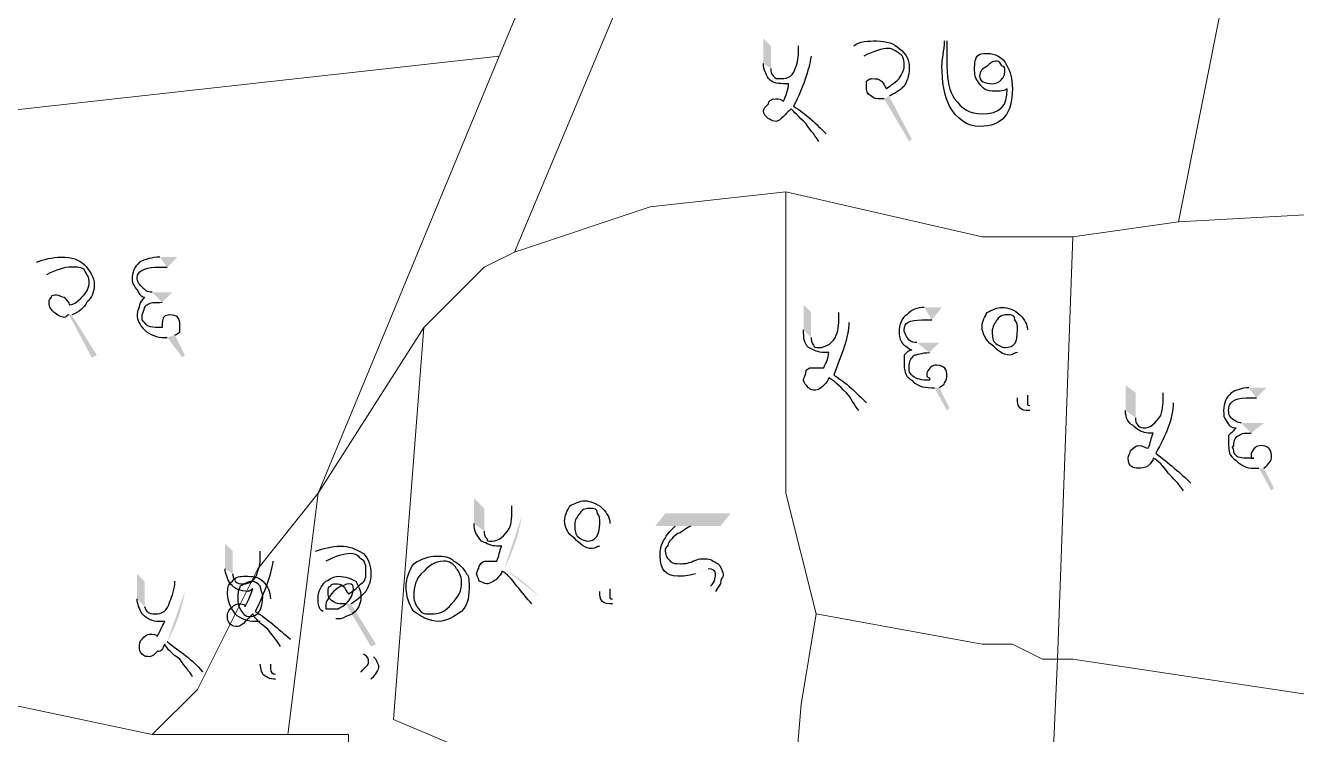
# Model space of a CAD drawing. Header units: metres. Extents: x 345912 to 349030, y 3061206 to 3061792.
# Drawn here: x 346091.54 to 346117.22, y 3061302.59 to 3061316.93 of the extents above; entities that cross this region are included whole.
import ezdxf

# ---------------------------------------------------------------- set-up
doc = ezdxf.new("R2010")
doc.units = ezdxf.units.M
doc.header["$MEASUREMENT"] = 0
doc.layers.add('PDF5_Geometry', color=7, linetype='Continuous')
doc.layers.add('PDF5_Solid Fills', color=7, linetype='Continuous')

msp = doc.modelspace()

# ---------------------------------------------------------------- hatches: boundary and pattern name
at = {"layer": 'PDF5_Solid Fills', "transparency": 33554559}
h = msp.add_hatch(color=256, dxfattribs=at)
h.paths.add_polyline_path([(346107.16053, 3061316.51123), (346107.41453, 3061316.30803)], flags=0)
h.paths.add_polyline_path([(346107.71933, 3061314.73323), (346107.56693, 3061314.58083)], flags=0)
h.paths.add_polyline_path([(346106.44933, 3061316.15563), (346106.44933, 3061316.66363), (346106.60173, 3061316.51123), (346106.60173, 3061316.05403)], flags=0)
h.paths.add_polyline_path([(346108.48133, 3061316.30803), (346108.27813, 3061316.51123)], flags=0)
h.paths.add_polyline_path([(346108.98933, 3061315.49523), (346109.44653, 3061314.63163), (346109.39573, 3061314.58083), (346108.88773, 3061315.44443)], flags=0)
h.paths.add_polyline_path([(346110.10693, 3061316.61283), (346110.15773, 3061316.61283)], flags=0)
h.paths.add_polyline_path([(346111.37693, 3061315.64763), (346111.37693, 3061315.64763)], flags=0)
h = msp.add_hatch(color=256, dxfattribs=at)
h.paths.add_polyline_path([(346090.70134, 3061312.14243), (346090.90454, 3061311.93923)], flags=0)
h.paths.add_polyline_path([(346090.54894, 3061310.92323, 0.08894398), (346090.90454, 3061311.93923)], flags=0)
h.paths.add_polyline_path([(346091.26014, 3061310.31363), (346091.05694, 3061310.21203)], flags=0)
h.paths.add_polyline_path([(346089.93934, 3061311.78683), (346089.93934, 3061312.29483), (346090.14254, 3061312.14243), (346090.14254, 3061311.63443)], flags=0)
h.paths.add_polyline_path([(346091.97134, 3061311.88843), (346091.76814, 3061312.14243)], flags=0)
h.paths.add_polyline_path([(346092.47934, 3061311.07563), (346092.98734, 3061310.26283), (346092.88574, 3061310.21203), (346092.42854, 3061311.07563)], flags=0)
h.paths.add_polyline_path([(346094.40974, 3061312.04083), (346094.61294, 3061312.24403), (346094.25734, 3061312.24403)], flags=0)
h.paths.add_polyline_path([(346094.40974, 3061310.61843), (346094.71454, 3061310.21203), (346094.76534, 3061310.26283), (346094.56214, 3061310.66923)], flags=0)
h.paths.add_polyline_path([(346094.30814, 3061311.32963), (346094.51134, 3061311.53283), (346094.10494, 3061311.53283)], flags=0)
h = msp.add_hatch(color=256, dxfattribs=at)
h.paths.add_polyline_path([(346107.97333, 3061311.12645), (346108.17653, 3061310.92325)], flags=0)
h.paths.add_polyline_path([(346108.53213, 3061309.29765), (346108.37973, 3061309.14525)], flags=0)
h.paths.add_polyline_path([(346107.26213, 3061310.77085), (346107.26213, 3061311.27885), (346107.41453, 3061311.12645), (346107.41453, 3061310.61845)], flags=0)
h.paths.add_polyline_path([(346109.85293, 3061310.97405), (346110.05613, 3061311.22805), (346109.70053, 3061311.22805)], flags=0)
h.paths.add_polyline_path([(346109.90373, 3061309.60245), (346110.15773, 3061309.14525), (346110.20853, 3061309.19605), (346110.00533, 3061309.60245)], flags=0)
h.paths.add_polyline_path([(346109.80213, 3061310.31365), (346110.00533, 3061310.51685), (346109.54813, 3061310.51685)], flags=0)
h.paths.add_polyline_path([(346111.78333, 3061310.77085), (346111.78333, 3061309.45005)], flags=0)
h.paths.add_polyline_path([(346111.83413, 3061309.24685), (346111.83413, 3061309.14525)], flags=0)
h = msp.add_hatch(color=256, dxfattribs=at)
h.paths.add_polyline_path([(346114.52653, 3061309.50085), (346114.72973, 3061309.29765)], flags=0)
h.paths.add_polyline_path([(346115.08533, 3061307.67205), (346114.93293, 3061307.51965)], flags=0)
h.paths.add_polyline_path([(346113.76453, 3061309.14525), (346113.76453, 3061309.65325), (346113.96773, 3061309.50085), (346113.96773, 3061308.99285)], flags=0)
h.paths.add_polyline_path([(346116.40613, 3061309.39925), (346116.60933, 3061309.60245), (346116.25373, 3061309.60245)], flags=0)
h.paths.add_polyline_path([(346116.45693, 3061307.97685), (346116.71093, 3061307.51965), (346116.76173, 3061307.57045), (346116.55853, 3061307.97685)], flags=0)
h.paths.add_polyline_path([(346116.30453, 3061308.68805), (346116.55853, 3061308.89125), (346116.10133, 3061308.89125)], flags=0)
h = msp.add_hatch(color=256, dxfattribs=at)
h.paths.add_polyline_path([(346101.36933, 3061307.21485), (346101.57253, 3061307.01165)], flags=0)
h.paths.add_polyline_path([(346101.21693, 3061305.94485, 0.07569992), (346101.57253, 3061307.01165)], flags=0)
h.paths.add_polyline_path([(346101.92813, 3061305.38605, 0.05915123), (346101.21693, 3061305.94485)], flags=0)
h.paths.add_polyline_path([(346101.92813, 3061305.38605), (346101.77573, 3061305.23365)], flags=0)
h.paths.add_polyline_path([(346100.60733, 3061306.85925), (346100.60733, 3061307.36725), (346100.81053, 3061307.16405), (346100.81053, 3061306.70685)], flags=0)
h.paths.add_polyline_path([(346103.35053, 3061306.85925), (346103.35053, 3061305.53845)], flags=0)
h.paths.add_polyline_path([(346103.40133, 3061305.33525), (346103.40133, 3061305.23365)], flags=0)
h.paths.add_polyline_path([(346104.67133, 3061306.80845), (346104.26493, 3061306.80845), (346104.46813, 3061307.06245), (346105.78893, 3061307.06245), (346105.58573, 3061306.80845), (346104.97613, 3061306.80845)], flags=0)
h.paths.add_polyline_path([(346105.48413, 3061305.48765), (346105.38253, 3061305.58925)], flags=0)
h.paths.add_polyline_path([(346105.07773, 3061305.84325, 0.0320526), (346105.33173, 3061305.94485)], flags=0)
h = msp.add_hatch(color=256, dxfattribs=at)
h.paths.add_polyline_path([(346096.28933, 3061306.30044), (346096.54333, 3061306.09724)], flags=0)
h.paths.add_polyline_path([(346096.89893, 3061304.52244), (346096.69573, 3061304.37004)], flags=0)
h.paths.add_polyline_path([(346095.57813, 3061305.94484), (346095.57813, 3061306.45284), (346095.73053, 3061306.30044), (346095.73053, 3061305.84324)], flags=0)
h.paths.add_polyline_path([(346097.61013, 3061306.09724), (346097.40693, 3061306.30044)], flags=0)
h.paths.add_polyline_path([(346098.11813, 3061305.23364), (346098.62613, 3061304.42084), (346098.52453, 3061304.37004), (346098.01653, 3061305.23364)], flags=0)
h = msp.add_hatch(color=256, dxfattribs=at)
h.paths.add_polyline_path([(346094.56213, 3061305.69085), (346094.76533, 3061305.48765)], flags=0)
h.paths.add_polyline_path([(346094.40973, 3061304.47165, 0.08894398), (346094.76533, 3061305.48765)], flags=0)
h.paths.add_polyline_path([(346095.12093, 3061303.86205), (346094.91773, 3061303.76045)], flags=0)
h.paths.add_polyline_path([(346093.80013, 3061305.33525), (346093.80013, 3061305.84325), (346093.95253, 3061305.69085), (346093.95253, 3061305.18285)], flags=0)
h.paths.add_polyline_path([(346096.49253, 3061305.33525), (346096.49253, 3061304.01445)], flags=0)
h.paths.add_polyline_path([(346096.59413, 3061303.81125), (346096.59413, 3061303.70965)], flags=0)
h.paths.add_polyline_path([(346097.81333, 3061304.92885), (346098.57533, 3061304.16685)], flags=0)
h.paths.add_polyline_path([(346098.52453, 3061303.70965), (346098.32133, 3061303.86205)], flags=0)
h.paths.add_polyline_path([(346098.37213, 3061304.21765), (346097.55933, 3061305.08125)], flags=0)

# ---------------------------------------------------------------- linework, layer by layer
at = {"layer": 'PDF5_Geometry', "lineweight": 9}
for points in [[(346108.43053, 3061329.41444), (346105.38254, 3061321.79444), (346101.42014, 3061312.34564), (346100.81053, 3061312.04085), (346099.59134, 3061310.82164), (346097.45773, 3061307.46884), (346101.11534, 3061316.30803), (346107.21134, 3061330.93844), (346109.04014, 3061335.20564), (346110.56414, 3061334.90085)], [(346108.43053, 3061329.41444), (346105.38254, 3061321.79444), (346101.42014, 3061312.34564), (346100.81053, 3061312.04085), (346099.59134, 3061310.82164), (346097.45773, 3061307.46884), (346101.11534, 3061316.30803), (346107.21134, 3061330.93844), (346109.04014, 3061335.20564), (346110.56414, 3061334.90085)], [(346101.11534, 3061316.30803), (346087.39933, 3061314.78403), (346088.31373, 3061318.13683), (346089.53294, 3061321.48963), (346090.44734, 3061325.45205), (346091.66653, 3061328.19523), (346107.21134, 3061330.93844)], [(346101.11534, 3061316.30803), (346087.39933, 3061314.78403), (346088.31373, 3061318.13683), (346089.53294, 3061321.48963), (346090.44734, 3061325.45205), (346091.66653, 3061328.19523), (346107.21134, 3061330.93844)], [(346123.97534, 3061313.56485), (346123.06094, 3061313.56485), (346121.53694, 3061313.26004), (346121.23213, 3061313.26004), (346120.31773, 3061313.26004), (346114.83134, 3061312.95523), (346115.74574, 3061317.52724), (346116.66014, 3061320.88004), (346117.57455, 3061323.01365), (346117.57455, 3061323.31844), (346127.02333, 3061322.09925)], [(346123.97534, 3061313.56485), (346123.06094, 3061313.56485), (346121.53694, 3061313.26004), (346121.23213, 3061313.26004), (346120.31773, 3061313.26004), (346114.83134, 3061312.95523), (346115.74574, 3061317.52724), (346116.66014, 3061320.88004), (346117.57455, 3061323.01365), (346117.57455, 3061323.31844), (346127.02333, 3061322.09925)], [(346116.66014, 3061320.88004), (346115.74574, 3061317.52724), (346114.83134, 3061312.95523), (346112.69773, 3061312.65044), (346112.39294, 3061312.65044), (346111.78333, 3061312.65044), (346111.17373, 3061312.65044), (346110.86895, 3061312.65044), (346106.90653, 3061313.56485), (346104.16333, 3061313.26004), (346101.42014, 3061312.34564), (346105.38254, 3061321.79444)], [(346116.66014, 3061320.88004), (346115.74574, 3061317.52724), (346114.83134, 3061312.95523), (346112.69773, 3061312.65044), (346112.39294, 3061312.65044), (346111.78333, 3061312.65044), (346111.17373, 3061312.65044), (346110.86895, 3061312.65044), (346106.90653, 3061313.56485), (346104.16333, 3061313.26004), (346101.42014, 3061312.34564), (346105.38254, 3061321.79444)], [(346097.45773, 3061307.46884), (346096.23854, 3061305.94485), (346095.01933, 3061303.50645), (346094.10493, 3061302.59205), (346084.04653, 3061304.72564), (346087.39933, 3061314.78403), (346101.11534, 3061316.30803)], [(346097.45773, 3061307.46884), (346096.23854, 3061305.94485), (346095.01933, 3061303.50645), (346094.10493, 3061302.59205), (346084.04653, 3061304.72564), (346087.39933, 3061314.78403), (346101.11534, 3061316.30803)], [(346107.51613, 3061305.03044), (346107.21134, 3061303.20164), (346106.90653, 3061299.54403), (346098.98175, 3061302.89683), (346099.59134, 3061310.82164), (346100.81053, 3061312.04085), (346101.42014, 3061312.34564), (346104.16333, 3061313.26004), (346106.90653, 3061313.56485), (346106.90653, 3061307.46884)], [(346107.51613, 3061305.03044), (346107.21134, 3061303.20164), (346106.90653, 3061299.54403), (346098.98175, 3061302.89683), (346099.59134, 3061310.82164), (346100.81053, 3061312.04085), (346101.42014, 3061312.34564), (346104.16333, 3061313.26004), (346106.90653, 3061313.56485), (346106.90653, 3061307.46884)], [(346110.86895, 3061312.65044), (346111.17373, 3061312.65044), (346111.78333, 3061312.65044), (346112.39294, 3061312.65044), (346112.69773, 3061312.65044), (346112.39294, 3061304.11604), (346112.08814, 3061304.11604), (346111.47854, 3061304.42085), (346110.86895, 3061304.42085), (346107.51613, 3061305.03044), (346106.90653, 3061307.46884), (346106.90653, 3061313.56485)], [(346110.86895, 3061312.65044), (346111.17373, 3061312.65044), (346111.78333, 3061312.65044), (346112.39294, 3061312.65044), (346112.69773, 3061312.65044), (346112.39294, 3061304.11604), (346112.08814, 3061304.11604), (346111.47854, 3061304.42085), (346110.86895, 3061304.42085), (346107.51613, 3061305.03044), (346106.90653, 3061307.46884), (346106.90653, 3061313.56485)], [(346120.01294, 3061302.89683), (346118.79373, 3061303.20164), (346112.69773, 3061304.11604), (346112.39294, 3061304.11604), (346112.69773, 3061312.65044), (346114.83134, 3061312.95523), (346120.31773, 3061313.26004)], [(346120.01294, 3061302.89683), (346118.79373, 3061303.20164), (346112.69773, 3061304.11604), (346112.39294, 3061304.11604), (346112.69773, 3061312.65044), (346114.83134, 3061312.95523), (346120.31773, 3061313.26004)], [(346106.90653, 3061299.54403), (346106.60175, 3061298.02004), (346098.06734, 3061301.67764), (346098.06734, 3061302.59205), (346096.84814, 3061302.59205), (346097.45773, 3061307.46884), (346099.59134, 3061310.82164), (346098.98175, 3061302.89683)], [(346106.90653, 3061299.54403), (346106.60175, 3061298.02004), (346098.06734, 3061301.67764), (346098.06734, 3061302.59205), (346096.84814, 3061302.59205), (346097.45773, 3061307.46884), (346099.59134, 3061310.82164), (346098.98175, 3061302.89683)], [(346096.84814, 3061302.59205), (346094.10493, 3061302.59205), (346095.01933, 3061303.50645), (346096.23854, 3061305.94485), (346097.45773, 3061307.46884)], [(346096.84814, 3061302.59205), (346094.10493, 3061302.59205), (346095.01933, 3061303.50645), (346096.23854, 3061305.94485), (346097.45773, 3061307.46884)], [(346112.39294, 3061304.11604), (346112.08814, 3061297.41044), (346111.78333, 3061297.71523), (346111.17373, 3061297.71523), (346110.56414, 3061298.02004), (346106.90653, 3061299.54403), (346107.21134, 3061303.20164), (346107.51613, 3061305.03044), (346110.86895, 3061304.42085), (346111.47854, 3061304.42085), (346112.08814, 3061304.11604)], [(346112.39294, 3061304.11604), (346112.08814, 3061297.41044), (346111.78333, 3061297.71523), (346111.17373, 3061297.71523), (346110.56414, 3061298.02004), (346106.90653, 3061299.54403), (346107.21134, 3061303.20164), (346107.51613, 3061305.03044), (346110.86895, 3061304.42085), (346111.47854, 3061304.42085), (346112.08814, 3061304.11604)], [(346094.10493, 3061302.59205), (346096.84814, 3061302.59205), (346098.06734, 3061302.59205), (346098.06734, 3061301.67764), (346095.93373, 3061290.40004), (346095.01933, 3061286.43764), (346087.39933, 3061286.13284), (346085.87534, 3061285.82803), (346080.69373, 3061285.52324), (346076.12175, 3061286.13284), (346077.64574, 3061293.44803), (346080.08414, 3061298.93444), (346084.04653, 3061304.72564)], [(346094.10493, 3061302.59205), (346096.84814, 3061302.59205), (346098.06734, 3061302.59205), (346098.06734, 3061301.67764), (346095.93373, 3061290.40004), (346095.01933, 3061286.43764), (346087.39933, 3061286.13284), (346085.87534, 3061285.82803), (346080.69373, 3061285.52324), (346076.12175, 3061286.13284), (346077.64574, 3061293.44803), (346080.08414, 3061298.93444), (346084.04653, 3061304.72564)], [(346120.01294, 3061302.89683), (346119.40333, 3061294.36243), (346112.39294, 3061297.41044), (346112.08814, 3061297.41044), (346112.39294, 3061304.11604), (346112.69773, 3061304.11604), (346118.79373, 3061303.20164)], [(346120.01294, 3061302.89683), (346119.40333, 3061294.36243), (346112.39294, 3061297.41044), (346112.08814, 3061297.41044), (346112.39294, 3061304.11604), (346112.69773, 3061304.11604), (346118.79373, 3061303.20164)]]:
    msp.add_lwpolyline(points, close=True, dxfattribs=at)
at = {"layer": 'PDF5_Geometry', "lineweight": 25}
for points in [[(346107.10973, 3061316.10483), (346107.16053, 3061316.20643), (346107.16053, 3061316.35883), (346107.16053, 3061316.51123)], [(346108.27813, 3061316.51123), (346108.37973, 3061316.61283), (346108.58293, 3061316.61283), (346108.73533, 3061316.61283)], [(346108.98933, 3061316.46043), (346108.83693, 3061316.46043), (346108.68453, 3061316.40963), (346108.48133, 3061316.30803)], [(346108.73533, 3061316.61283), (346108.93853, 3061316.61283), (346109.09093, 3061316.56203), (346109.19253, 3061316.46043)], [(346109.19253, 3061316.35883), (346109.14173, 3061316.40963), (346109.04013, 3061316.46043), (346108.98933, 3061316.46043)], [(346109.19253, 3061316.46043), (346109.34493, 3061316.35883), (346109.39573, 3061316.20643), (346109.39573, 3061316.05403)], [(346110.05613, 3061316.10483), (346110.05613, 3061316.25723), (346110.10693, 3061316.40963), (346110.10693, 3061316.61283)], [(346110.15773, 3061316.61283), (346110.15773, 3061316.56203), (346110.15773, 3061316.46043), (346110.15773, 3061316.35883)], [(346106.55093, 3061315.85083), (346106.50013, 3061315.95243), (346106.44933, 3061316.05403), (346106.44933, 3061316.15563)], [(346107.41453, 3061316.30803), (346107.36373, 3061316.00323), (346107.26213, 3061315.69843), (346107.05893, 3061315.29203)], [(346109.29413, 3061316.10483), (346109.29413, 3061316.20643), (346109.29413, 3061316.30803), (346109.19253, 3061316.35883)], [(346110.15773, 3061316.35883), (346110.15773, 3061316.25723), (346110.15773, 3061316.15563), (346110.15773, 3061316.10483)], [(346110.71653, 3061316.05403), (346110.71653, 3061316.15563), (346110.71653, 3061316.20643), (346110.76733, 3061316.30803)], [(346110.76733, 3061316.30803), (346110.81813, 3061316.35883), (346110.86893, 3061316.35883), (346110.97053, 3061316.35883)], [(346110.97053, 3061316.35883), (346111.12293, 3061316.35883), (346111.27533, 3061316.30803), (346111.37693, 3061316.10483)], [(346111.17373, 3061316.20643), (346111.07213, 3061316.20643), (346111.02133, 3061316.15563), (346110.97053, 3061316.10483)], [(346111.27533, 3061316.10483), (346111.22453, 3061316.15563), (346111.22453, 3061316.20643), (346111.17373, 3061316.20643)], [(346106.60173, 3061316.05403), (346106.60173, 3061316.00323), (346106.60173, 3061315.95243), (346106.65253, 3061315.90163)], [(346106.65253, 3061315.90163), (346106.70333, 3061315.85083), (346106.70333, 3061315.85083), (346106.80493, 3061315.85083)], [(346106.80493, 3061315.85083), (346106.95733, 3061315.85083), (346107.05893, 3061315.90163), (346107.10973, 3061316.10483)], [(346109.19253, 3061315.85083), (346109.24333, 3061315.95243), (346109.29413, 3061316.00323), (346109.29413, 3061316.10483)], [(346109.39573, 3061316.05403), (346109.39573, 3061315.90163), (346109.34493, 3061315.80003), (346109.29413, 3061315.69843)], [(346110.20853, 3061315.29203), (346110.10693, 3061315.49523), (346110.05613, 3061315.80003), (346110.05613, 3061316.10483)], [(346110.15773, 3061316.10483), (346110.15773, 3061315.80003), (346110.20853, 3061315.59683), (346110.31013, 3061315.44443)], [(346110.81813, 3061315.74923), (346110.71653, 3061315.85083), (346110.71653, 3061315.95243), (346110.71653, 3061316.05403)], [(346110.97053, 3061316.10483), (346110.86893, 3061316.05403), (346110.81813, 3061316.00323), (346110.81813, 3061315.90163)], [(346110.81813, 3061315.90163), (346110.81813, 3061315.80003), (346110.91973, 3061315.74923), (346111.07213, 3061315.74923)], [(346111.32613, 3061316.00323), (346111.32613, 3061316.05403), (346111.32613, 3061316.10483), (346111.27533, 3061316.10483)], [(346111.27533, 3061315.85083), (346111.27533, 3061315.85083), (346111.32613, 3061315.90163), (346111.32613, 3061316.00323)], [(346111.37693, 3061316.10483), (346111.42773, 3061316.00323), (346111.47853, 3061315.85083), (346111.47853, 3061315.64763)], [(346106.90653, 3061315.74923), (346106.75413, 3061315.74923), (346106.65253, 3061315.74923), (346106.55093, 3061315.85083)], [(346106.85573, 3061315.39363), (346106.90653, 3061315.49523), (346106.95733, 3061315.64763), (346106.95733, 3061315.74923)], [(346106.95733, 3061315.74923), (346106.95733, 3061315.74923), (346106.90653, 3061315.74923), (346106.90653, 3061315.74923)], [(346108.53213, 3061315.80003), (346108.58293, 3061315.85083), (346108.63373, 3061315.85083), (346108.63373, 3061315.85083)], [(346108.53213, 3061315.69843), (346108.53213, 3061315.74923), (346108.53213, 3061315.80003), (346108.53213, 3061315.80003)], [(346108.63373, 3061315.49523), (346108.53213, 3061315.54603), (346108.53213, 3061315.59683), (346108.53213, 3061315.69843)], [(346108.63373, 3061315.85083), (346108.73533, 3061315.85083), (346108.78613, 3061315.85083), (346108.83693, 3061315.80003)], [(346108.83693, 3061315.80003), (346108.88773, 3061315.74923), (346108.88773, 3061315.69843), (346108.93853, 3061315.64763)], [(346108.93853, 3061315.64763), (346108.98933, 3061315.69843), (346109.09093, 3061315.74923), (346109.19253, 3061315.85083)], [(346109.29413, 3061315.69843), (346109.19253, 3061315.59683), (346109.09093, 3061315.54603), (346108.98933, 3061315.49523)], [(346111.12293, 3061315.59683), (346110.97053, 3061315.59683), (346110.86893, 3061315.64763), (346110.81813, 3061315.74923)], [(346111.47853, 3061315.64763), (346111.47853, 3061315.13963), (346111.27533, 3061314.88563), (346110.81813, 3061314.88563)], [(346110.86893, 3061315.13963), (346111.22453, 3061315.13963), (346111.37693, 3061315.29203), (346111.37693, 3061315.64763)], [(346111.07213, 3061315.74923), (346111.17373, 3061315.74923), (346111.22453, 3061315.80003), (346111.27533, 3061315.85083)], [(346111.37693, 3061315.64763), (346111.32613, 3061315.59683), (346111.22453, 3061315.59683), (346111.12293, 3061315.59683)], [(346106.55093, 3061315.34283), (346106.55093, 3061315.39363), (346106.60173, 3061315.44443), (346106.70333, 3061315.44443)], [(346106.70333, 3061315.44443), (346106.75413, 3061315.44443), (346106.80493, 3061315.44443), (346106.85573, 3061315.39363)], [(346108.83693, 3061315.44443), (346108.73533, 3061315.44443), (346108.68453, 3061315.44443), (346108.63373, 3061315.49523)], [(346108.88773, 3061315.44443), (346108.88773, 3061315.44443), (346108.83693, 3061315.44443), (346108.83693, 3061315.44443)], [(346110.31013, 3061315.44443), (346110.46253, 3061315.24123), (346110.61493, 3061315.13963), (346110.86893, 3061315.13963)], [(346106.44933, 3061315.19043), (346106.44933, 3061315.24123), (346106.50013, 3061315.29203), (346106.55093, 3061315.34283)], [(346106.55093, 3061315.03803), (346106.50013, 3061315.08883), (346106.44933, 3061315.13963), (346106.44933, 3061315.19043)], [(346107.00813, 3061315.24123), (346106.95733, 3061315.19043), (346106.90653, 3061315.13963), (346106.85573, 3061315.08883)], [(346107.31293, 3061314.93643), (346107.16053, 3061315.08883), (346107.05893, 3061315.19043), (346107.00813, 3061315.24123)], [(346107.05893, 3061315.29203), (346107.31293, 3061315.13963), (346107.51613, 3061314.93643), (346107.71933, 3061314.73323)], [(346110.81813, 3061314.88563), (346110.56413, 3061314.88563), (346110.36093, 3061315.03803), (346110.20853, 3061315.29203)], [(346106.70333, 3061314.98723), (346106.60173, 3061314.98723), (346106.60173, 3061315.03803), (346106.55093, 3061315.03803)], [(346106.85573, 3061315.08883), (346106.80493, 3061315.03803), (346106.75413, 3061314.98723), (346106.70333, 3061314.98723)], [(346107.56693, 3061314.58083), (346107.51613, 3061314.68243), (346107.41453, 3061314.78403), (346107.31293, 3061314.93643)], [(346091.76814, 3061312.14243), (346091.92054, 3061312.19323), (346092.07294, 3061312.24403), (346092.27614, 3061312.24403)], [(346092.27614, 3061312.24403), (346092.47934, 3061312.24403), (346092.63174, 3061312.19323), (346092.73334, 3061312.09163)], [(346092.73334, 3061312.09163), (346092.83494, 3061311.99003), (346092.93654, 3061311.83763), (346092.93654, 3061311.68523)], [(346093.85094, 3061312.14243), (346093.74934, 3061312.04083), (346093.69854, 3061311.93923), (346093.69854, 3061311.78683)], [(346094.25734, 3061312.24403), (346094.10494, 3061312.24403), (346093.95254, 3061312.19323), (346093.85094, 3061312.14243)], [(346092.47934, 3061312.04083), (346092.32694, 3061312.04083), (346092.17454, 3061311.99003), (346091.97134, 3061311.88843)], [(346092.73334, 3061311.99003), (346092.68254, 3061312.04083), (346092.58094, 3061312.04083), (346092.47934, 3061312.04083)], [(346092.83494, 3061311.73603), (346092.83494, 3061311.83763), (346092.78414, 3061311.88843), (346092.73334, 3061311.99003)], [(346093.80014, 3061311.83763), (346093.80014, 3061311.93923), (346093.95254, 3061312.04083), (346094.15574, 3061312.04083)], [(346093.90174, 3061311.63443), (346093.85094, 3061311.68523), (346093.80014, 3061311.73603), (346093.80014, 3061311.83763)], [(346094.15574, 3061312.04083), (346094.20654, 3061312.04083), (346094.25734, 3061312.04083), (346094.30814, 3061312.04083)], [(346094.30814, 3061312.04083), (346094.35894, 3061312.04083), (346094.35894, 3061312.04083), (346094.40974, 3061312.04083)], [(346092.68254, 3061311.43123), (346092.78414, 3061311.53283), (346092.83494, 3061311.63443), (346092.83494, 3061311.73603)], [(346092.93654, 3061311.68523), (346092.93654, 3061311.53283), (346092.88574, 3061311.43123), (346092.78414, 3061311.32963)], [(346093.69854, 3061311.78683), (346093.69854, 3061311.73603), (346093.74934, 3061311.63443), (346093.80014, 3061311.58363)], [(346093.80014, 3061311.58363), (346093.85094, 3061311.48203), (346093.90174, 3061311.43123), (346093.95254, 3061311.43123)], [(346094.10494, 3061311.53283), (346094.00334, 3061311.53283), (346093.95254, 3061311.58363), (346093.90174, 3061311.63443)], [(346092.02214, 3061311.32963), (346092.02214, 3061311.38043), (346092.02214, 3061311.38043), (346092.07294, 3061311.43123)], [(346092.12374, 3061311.12643), (346092.07294, 3061311.17723), (346092.02214, 3061311.22803), (346092.02214, 3061311.32963)], [(346092.07294, 3061311.43123), (346092.07294, 3061311.48203), (346092.12374, 3061311.48203), (346092.17454, 3061311.48203)], [(346092.17454, 3061311.48203), (346092.22534, 3061311.48203), (346092.27614, 3061311.43123), (346092.32694, 3061311.43123)], [(346092.32694, 3061311.43123), (346092.37774, 3061311.38043), (346092.42854, 3061311.32963), (346092.42854, 3061311.27883)], [(346092.42854, 3061311.27883), (346092.53014, 3061311.27883), (346092.63174, 3061311.38043), (346092.68254, 3061311.43123)], [(346092.78414, 3061311.32963), (346092.73334, 3061311.22803), (346092.63174, 3061311.12643), (346092.47934, 3061311.07563)], [(346093.85094, 3061311.27883), (346093.85094, 3061311.22803), (346093.80014, 3061311.17723), (346093.80014, 3061311.07563)], [(346093.95254, 3061311.43123), (346093.90174, 3061311.38043), (346093.85094, 3061311.32963), (346093.85094, 3061311.27883)], [(346093.90174, 3061311.07563), (346093.95254, 3061311.17723), (346093.95254, 3061311.27883), (346094.00334, 3061311.27883)], [(346094.00334, 3061311.27883), (346094.05414, 3061311.32963), (346094.15574, 3061311.32963), (346094.30814, 3061311.32963)], [(346092.32694, 3061311.02483), (346092.27614, 3061311.02483), (346092.17454, 3061311.07563), (346092.12374, 3061311.12643)], [(346092.42854, 3061311.07563), (346092.37774, 3061311.07563), (346092.37774, 3061311.02483), (346092.32694, 3061311.02483)], [(346093.80014, 3061311.07563), (346093.80014, 3061310.97403), (346093.85094, 3061310.87243), (346093.95254, 3061310.77083)], [(346093.90174, 3061310.97403), (346093.90174, 3061311.02483), (346093.90174, 3061311.07563), (346093.90174, 3061311.07563)], [(346094.46054, 3061311.07563), (346094.35894, 3061311.07563), (346094.30814, 3061311.02483), (346094.30814, 3061310.92323)], [(346094.66374, 3061310.87243), (346094.66374, 3061311.02483), (346094.61294, 3061311.07563), (346094.46054, 3061311.07563)], [(346107.92253, 3061310.66925), (346107.97333, 3061310.77085), (346107.97333, 3061310.92325), (346107.97333, 3061311.12645)], [(346109.34493, 3061311.07565), (346109.24333, 3061311.02485), (346109.19253, 3061310.87245), (346109.19253, 3061310.72005)], [(346109.70053, 3061311.22805), (346109.54813, 3061311.22805), (346109.44653, 3061311.17725), (346109.34493, 3061311.07565)], [(346110.86893, 3061310.82165), (346110.86893, 3061310.97405), (346110.91973, 3061311.02485), (346110.97053, 3061311.12645)], [(346110.97053, 3061311.12645), (346111.07213, 3061311.17725), (346111.17373, 3061311.22805), (346111.27533, 3061311.22805)], [(346111.37693, 3061311.07565), (346111.32613, 3061311.07565), (346111.22453, 3061311.07565), (346111.17373, 3061310.97405)], [(346111.27533, 3061311.22805), (346111.37693, 3061311.22805), (346111.52933, 3061311.17725), (346111.63093, 3061311.07565)], [(346111.52933, 3061310.97405), (346111.52933, 3061311.07565), (346111.47853, 3061311.07565), (346111.37693, 3061311.07565)], [(346111.63093, 3061311.07565), (346111.73253, 3061310.97405), (346111.78333, 3061310.87245), (346111.78333, 3061310.77085)], [(346093.95254, 3061310.92323), (346093.95254, 3061310.92323), (346093.95254, 3061310.92323), (346093.90174, 3061310.97403)], [(346094.30814, 3061310.82163), (346094.10494, 3061310.82163), (346094.00334, 3061310.82163), (346093.95254, 3061310.92323)], [(346093.95254, 3061310.77083), (346094.05414, 3061310.66923), (346094.20654, 3061310.61843), (346094.35894, 3061310.61843)], [(346094.30814, 3061310.92323), (346094.30814, 3061310.92323), (346094.30814, 3061310.92323), (346094.30814, 3061310.87243)], [(346094.30814, 3061310.87243), (346094.30814, 3061310.82163), (346094.30814, 3061310.82163), (346094.30814, 3061310.82163)], [(346094.66374, 3061310.72003), (346094.66374, 3061310.77083), (346094.66374, 3061310.82163), (346094.66374, 3061310.87243)], [(346107.36373, 3061310.41525), (346107.26213, 3061310.51685), (346107.26213, 3061310.61845), (346107.26213, 3061310.77085)], [(346108.17653, 3061310.92325), (346108.17653, 3061310.61845), (346108.02413, 3061310.26285), (346107.87173, 3061309.85645)], [(346109.29413, 3061310.77085), (346109.29413, 3061310.92325), (346109.39573, 3061310.97405), (346109.64973, 3061310.97405)], [(346109.39573, 3061310.56765), (346109.34493, 3061310.61845), (346109.29413, 3061310.72005), (346109.29413, 3061310.77085)], [(346109.64973, 3061310.97405), (346109.70053, 3061310.97405), (346109.70053, 3061310.97405), (346109.75133, 3061310.97405)], [(346109.75133, 3061310.97405), (346109.80213, 3061310.97405), (346109.85293, 3061310.97405), (346109.85293, 3061310.97405)], [(346111.07213, 3061310.46605), (346110.91973, 3061310.56765), (346110.86893, 3061310.72005), (346110.86893, 3061310.82165)], [(346111.17373, 3061310.97405), (346111.12293, 3061310.92325), (346111.07213, 3061310.82165), (346111.07213, 3061310.77085)], [(346111.07213, 3061310.77085), (346111.07213, 3061310.66925), (346111.07213, 3061310.56765), (346111.12293, 3061310.51685)], [(346111.32613, 3061310.41525), (346111.52933, 3061310.41525), (346111.58013, 3061310.51685), (346111.58013, 3061310.77085)], [(346111.58013, 3061310.77085), (346111.58013, 3061310.87245), (346111.58013, 3061310.92325), (346111.52933, 3061310.97405)], [(346094.35894, 3061310.61843), (346094.35894, 3061310.61843), (346094.40974, 3061310.61843), (346094.40974, 3061310.61843)], [(346094.56214, 3061310.66923), (346094.61294, 3061310.66923), (346094.61294, 3061310.72003), (346094.66374, 3061310.72003)], [(346107.41453, 3061310.61845), (346107.41453, 3061310.56765), (346107.41453, 3061310.51685), (346107.46533, 3061310.46605)], [(346107.56693, 3061310.41525), (346107.71933, 3061310.41525), (346107.87173, 3061310.51685), (346107.92253, 3061310.66925)], [(346109.19253, 3061310.72005), (346109.19253, 3061310.66925), (346109.19253, 3061310.61845), (346109.24333, 3061310.51685)], [(346109.24333, 3061310.51685), (346109.29413, 3061310.46605), (346109.34493, 3061310.41525), (346109.44653, 3061310.36445)], [(346109.54813, 3061310.51685), (346109.49733, 3061310.51685), (346109.44653, 3061310.51685), (346109.39573, 3061310.56765)], [(346111.12293, 3061310.51685), (346111.17373, 3061310.46605), (346111.27533, 3061310.41525), (346111.32613, 3061310.41525)], [(346107.66853, 3061310.31365), (346107.56693, 3061310.31365), (346107.46533, 3061310.36445), (346107.36373, 3061310.41525)], [(346107.46533, 3061310.46605), (346107.46533, 3061310.41525), (346107.51613, 3061310.41525), (346107.56693, 3061310.41525)], [(346107.66853, 3061310.00885), (346107.71933, 3061310.11045), (346107.77013, 3061310.21205), (346107.77013, 3061310.31365)], [(346107.77013, 3061310.31365), (346107.77013, 3061310.31365), (346107.71933, 3061310.31365), (346107.66853, 3061310.31365)], [(346109.44653, 3061310.36445), (346109.39573, 3061310.36445), (346109.34493, 3061310.31365), (346109.29413, 3061310.26285)], [(346109.29413, 3061310.26285), (346109.29413, 3061310.21205), (346109.29413, 3061310.11045), (346109.29413, 3061310.05965)], [(346109.39573, 3061310.05965), (346109.39573, 3061310.16125), (346109.44653, 3061310.21205), (346109.49733, 3061310.26285)], [(346109.49733, 3061310.26285), (346109.54813, 3061310.26285), (346109.64973, 3061310.31365), (346109.80213, 3061310.31365)], [(346111.42773, 3061310.26285), (346111.27533, 3061310.26285), (346111.17373, 3061310.36445), (346111.07213, 3061310.46605)], [(346111.58013, 3061310.31365), (346111.52933, 3061310.31365), (346111.47853, 3061310.26285), (346111.42773, 3061310.26285)], [(346107.31293, 3061309.95805), (346107.36373, 3061310.00885), (346107.41453, 3061310.00885), (346107.46533, 3061310.00885)], [(346107.46533, 3061310.00885), (346107.56693, 3061310.00885), (346107.61773, 3061310.00885), (346107.66853, 3061310.00885)], [(346109.29413, 3061310.05965), (346109.29413, 3061309.90725), (346109.34493, 3061309.80565), (346109.44653, 3061309.75485)], [(346109.39573, 3061309.95805), (346109.39573, 3061310.00885), (346109.39573, 3061310.00885), (346109.39573, 3061310.05965)], [(346109.95453, 3061310.05965), (346109.85293, 3061310.05965), (346109.80213, 3061310.00885), (346109.75133, 3061309.90725)], [(346110.15773, 3061309.85645), (346110.15773, 3061309.95805), (346110.10693, 3061310.05965), (346109.95453, 3061310.05965)], [(346107.26213, 3061309.75485), (346107.26213, 3061309.80565), (346107.31293, 3061309.85645), (346107.31293, 3061309.95805)], [(346107.36373, 3061309.60245), (346107.31293, 3061309.65325), (346107.26213, 3061309.70405), (346107.26213, 3061309.75485)], [(346107.77013, 3061309.80565), (346107.77013, 3061309.75485), (346107.71933, 3061309.70405), (346107.66853, 3061309.65325)], [(346108.12573, 3061309.50085), (346107.97333, 3061309.65325), (346107.87173, 3061309.75485), (346107.77013, 3061309.80565)], [(346107.87173, 3061309.85645), (346108.12573, 3061309.70405), (346108.32893, 3061309.50085), (346108.53213, 3061309.29765)], [(346109.44653, 3061309.85645), (346109.44653, 3061309.85645), (346109.39573, 3061309.90725), (346109.39573, 3061309.95805)], [(346109.75133, 3061309.75485), (346109.59893, 3061309.75485), (346109.49733, 3061309.80565), (346109.44653, 3061309.85645)], [(346109.44653, 3061309.75485), (346109.54813, 3061309.65325), (346109.64973, 3061309.60245), (346109.85293, 3061309.60245)], [(346109.75133, 3061309.90725), (346109.75133, 3061309.85645), (346109.75133, 3061309.85645), (346109.75133, 3061309.85645)], [(346109.75133, 3061309.85645), (346109.75133, 3061309.85645), (346109.75133, 3061309.80565), (346109.80213, 3061309.80565)], [(346109.80213, 3061309.75485), (346109.80213, 3061309.75485), (346109.75133, 3061309.75485), (346109.75133, 3061309.75485)], [(346109.80213, 3061309.80565), (346109.80213, 3061309.80565), (346109.80213, 3061309.80565), (346109.80213, 3061309.75485)], [(346110.10693, 3061309.70405), (346110.15773, 3061309.75485), (346110.15773, 3061309.80565), (346110.15773, 3061309.85645)], [(346107.46533, 3061309.55165), (346107.41453, 3061309.55165), (346107.36373, 3061309.60245), (346107.36373, 3061309.60245)], [(346107.66853, 3061309.65325), (346107.61773, 3061309.60245), (346107.56693, 3061309.55165), (346107.46533, 3061309.55165)], [(346108.37973, 3061309.14525), (346108.27813, 3061309.24685), (346108.22733, 3061309.39925), (346108.12573, 3061309.50085)], [(346109.85293, 3061309.60245), (346109.85293, 3061309.60245), (346109.85293, 3061309.60245), (346109.90373, 3061309.60245)], [(346110.00533, 3061309.60245), (346110.05613, 3061309.65325), (346110.10693, 3061309.65325), (346110.10693, 3061309.70405)], [(346114.47573, 3061309.04365), (346114.52653, 3061309.19605), (346114.52653, 3061309.29765), (346114.52653, 3061309.50085)], [(346115.89813, 3061309.50085), (346115.79653, 3061309.39925), (346115.74573, 3061309.29765), (346115.74573, 3061309.14525)], [(346116.25373, 3061309.60245), (346116.10133, 3061309.60245), (346115.99973, 3061309.55165), (346115.89813, 3061309.50085)], [(346111.63093, 3061309.19605), (346111.58013, 3061309.24685), (346111.58013, 3061309.29765), (346111.58013, 3061309.39925)], [(346111.78333, 3061309.45005), (346111.78333, 3061309.34845), (346111.78333, 3061309.29765), (346111.78333, 3061309.29765)], [(346111.78333, 3061309.29765), (346111.78333, 3061309.24685), (346111.78333, 3061309.24685), (346111.83413, 3061309.24685)], [(346114.72973, 3061309.29765), (346114.72973, 3061308.99285), (346114.57733, 3061308.63725), (346114.37413, 3061308.28165)], [(346115.84733, 3061309.14525), (346115.84733, 3061309.29765), (346115.94893, 3061309.39925), (346116.20293, 3061309.39925)], [(346116.20293, 3061309.39925), (346116.20293, 3061309.39925), (346116.25373, 3061309.39925), (346116.30453, 3061309.39925)], [(346116.30453, 3061309.39925), (346116.35533, 3061309.39925), (346116.40613, 3061309.39925), (346116.40613, 3061309.39925)], [(346111.83413, 3061309.14525), (346111.73253, 3061309.14525), (346111.68173, 3061309.14525), (346111.63093, 3061309.19605)], [(346113.91693, 3061308.84045), (346113.81533, 3061308.89125), (346113.76453, 3061308.99285), (346113.76453, 3061309.14525)], [(346113.96773, 3061308.99285), (346113.96773, 3061308.94205), (346113.96773, 3061308.89125), (346114.01853, 3061308.84045)], [(346114.12013, 3061308.78965), (346114.27253, 3061308.78965), (346114.37413, 3061308.89125), (346114.47573, 3061309.04365)], [(346115.74573, 3061309.14525), (346115.74573, 3061309.04365), (346115.74573, 3061308.99285), (346115.79653, 3061308.94205)], [(346115.89813, 3061308.99285), (346115.84733, 3061309.04365), (346115.84733, 3061309.09445), (346115.84733, 3061309.14525)], [(346116.10133, 3061308.89125), (346116.05053, 3061308.89125), (346115.94893, 3061308.94205), (346115.89813, 3061308.99285)], [(346114.22173, 3061308.68805), (346114.12013, 3061308.68805), (346114.01853, 3061308.73885), (346113.91693, 3061308.84045)], [(346114.01853, 3061308.84045), (346114.01853, 3061308.84045), (346114.06933, 3061308.78965), (346114.12013, 3061308.78965)], [(346115.79653, 3061308.94205), (346115.84733, 3061308.84045), (346115.89813, 3061308.78965), (346115.99973, 3061308.78965)], [(346115.99973, 3061308.78965), (346115.94893, 3061308.73885), (346115.89813, 3061308.68805), (346115.84733, 3061308.63725)], [(346114.22173, 3061308.38325), (346114.27253, 3061308.48485), (346114.27253, 3061308.58645), (346114.32333, 3061308.68805)], [(346114.32333, 3061308.68805), (346114.32333, 3061308.68805), (346114.27253, 3061308.68805), (346114.22173, 3061308.68805)], [(346115.84733, 3061308.63725), (346115.84733, 3061308.58645), (346115.84733, 3061308.53565), (346115.84733, 3061308.43405)], [(346115.94893, 3061308.43405), (346115.94893, 3061308.53565), (346115.99973, 3061308.63725), (346116.05053, 3061308.63725)], [(346116.05053, 3061308.63725), (346116.10133, 3061308.68805), (346116.20293, 3061308.68805), (346116.30453, 3061308.68805)], [(346113.81533, 3061308.18005), (346113.81533, 3061308.23085), (346113.86613, 3061308.28165), (346113.86613, 3061308.33245)], [(346113.86613, 3061308.33245), (346113.91693, 3061308.38325), (346113.96773, 3061308.43405), (346114.01853, 3061308.43405)], [(346114.01853, 3061308.43405), (346114.12013, 3061308.43405), (346114.17093, 3061308.38325), (346114.22173, 3061308.38325)], [(346114.37413, 3061308.28165), (346114.62813, 3061308.07845), (346114.88213, 3061307.87525), (346115.08533, 3061307.67205)], [(346115.84733, 3061308.43405), (346115.84733, 3061308.33245), (346115.84733, 3061308.23085), (346115.99973, 3061308.12925)], [(346115.94893, 3061308.33245), (346115.94893, 3061308.38325), (346115.89813, 3061308.38325), (346115.94893, 3061308.43405)], [(346115.99973, 3061308.23085), (346115.94893, 3061308.28165), (346115.94893, 3061308.28165), (346115.94893, 3061308.33245)], [(346116.30453, 3061308.18005), (346116.15213, 3061308.18005), (346116.05053, 3061308.18005), (346115.99973, 3061308.23085)], [(346116.50773, 3061308.43405), (346116.40613, 3061308.43405), (346116.35533, 3061308.38325), (346116.30453, 3061308.28165)], [(346116.30453, 3061308.28165), (346116.30453, 3061308.28165), (346116.30453, 3061308.23085), (346116.30453, 3061308.23085)], [(346116.30453, 3061308.23085), (346116.30453, 3061308.23085), (346116.30453, 3061308.23085), (346116.30453, 3061308.18005)], [(346116.71093, 3061308.23085), (346116.71093, 3061308.38325), (346116.60933, 3061308.43405), (346116.50773, 3061308.43405)], [(346116.66013, 3061308.07845), (346116.71093, 3061308.12925), (346116.71093, 3061308.18005), (346116.71093, 3061308.23085)], [(346113.86613, 3061308.02765), (346113.86613, 3061308.02765), (346113.81533, 3061308.07845), (346113.81533, 3061308.18005)], [(346114.01853, 3061307.97685), (346113.96773, 3061307.97685), (346113.91693, 3061307.97685), (346113.86613, 3061308.02765)], [(346114.22173, 3061308.02765), (346114.17093, 3061307.97685), (346114.06933, 3061307.97685), (346114.01853, 3061307.97685)], [(346114.32333, 3061308.18005), (346114.32333, 3061308.12925), (346114.27253, 3061308.07845), (346114.22173, 3061308.02765)], [(346114.62813, 3061307.87525), (346114.52653, 3061308.02765), (346114.42493, 3061308.12925), (346114.32333, 3061308.18005)], [(346115.99973, 3061308.12925), (346116.10133, 3061308.02765), (346116.20293, 3061307.97685), (346116.35533, 3061307.97685)], [(346116.30453, 3061308.18005), (346116.35533, 3061308.18005), (346116.35533, 3061308.18005), (346116.35533, 3061308.18005)], [(346116.35533, 3061308.18005), (346116.35533, 3061308.18005), (346116.30453, 3061308.18005), (346116.30453, 3061308.18005)], [(346116.35533, 3061307.97685), (346116.40613, 3061307.97685), (346116.40613, 3061307.97685), (346116.45693, 3061307.97685)], [(346116.55853, 3061307.97685), (346116.60933, 3061308.02765), (346116.66013, 3061308.07845), (346116.66013, 3061308.07845)], [(346114.93293, 3061307.51965), (346114.83133, 3061307.67205), (346114.72973, 3061307.77365), (346114.62813, 3061307.87525)], [(346101.31853, 3061306.75765), (346101.36933, 3061306.85925), (346101.36933, 3061307.01165), (346101.36933, 3061307.21485)], [(346102.43613, 3061306.91005), (346102.43613, 3061307.01165), (346102.48693, 3061307.11325), (346102.53773, 3061307.21485)], [(346102.53773, 3061307.21485), (346102.63933, 3061307.26565), (346102.74093, 3061307.31645), (346102.84253, 3061307.31645)], [(346102.84253, 3061307.31645), (346102.94413, 3061307.31645), (346103.09653, 3061307.26565), (346103.19813, 3061307.16405)], [(346102.74093, 3061307.06245), (346102.69013, 3061307.01165), (346102.63933, 3061306.91005), (346102.63933, 3061306.85925)], [(346102.94413, 3061307.16405), (346102.89333, 3061307.16405), (346102.79173, 3061307.16405), (346102.74093, 3061307.06245)], [(346103.09653, 3061307.06245), (346103.09653, 3061307.16405), (346103.04573, 3061307.16405), (346102.94413, 3061307.16405)], [(346103.14733, 3061306.85925), (346103.14733, 3061306.96085), (346103.14733, 3061307.01165), (346103.09653, 3061307.06245)], [(346103.19813, 3061307.16405), (346103.29973, 3061307.06245), (346103.35053, 3061306.96085), (346103.35053, 3061306.85925)], [(346100.75973, 3061306.50365), (346100.65813, 3061306.60525), (346100.60733, 3061306.70685), (346100.60733, 3061306.85925)], [(346100.81053, 3061306.70685), (346100.81053, 3061306.65605), (346100.81053, 3061306.60525), (346100.86133, 3061306.55445)], [(346100.96293, 3061306.50365), (346101.11533, 3061306.50365), (346101.21693, 3061306.60525), (346101.31853, 3061306.75765)], [(346102.63933, 3061306.55445), (346102.48693, 3061306.65605), (346102.43613, 3061306.80845), (346102.43613, 3061306.91005)], [(346102.63933, 3061306.85925), (346102.63933, 3061306.75765), (346102.63933, 3061306.65605), (346102.69013, 3061306.60525)], [(346102.89333, 3061306.50365), (346103.04573, 3061306.50365), (346103.14733, 3061306.60525), (346103.14733, 3061306.85925)], [(346104.46813, 3061306.55445), (346104.46813, 3061306.60525), (346104.56973, 3061306.70685), (346104.67133, 3061306.80845)], [(346104.72213, 3061306.65605), (346104.56973, 3061306.55445), (346104.51893, 3061306.45285), (346104.51893, 3061306.40205)], [(346104.97613, 3061306.80845), (346104.87453, 3061306.75765), (346104.77293, 3061306.65605), (346104.72213, 3061306.65605)], [(346097.40693, 3061306.30044), (346097.55933, 3061306.35124), (346097.71173, 3061306.40204), (346097.91493, 3061306.40204)], [(346097.91493, 3061306.40204), (346098.06733, 3061306.40204), (346098.21973, 3061306.35124), (346098.37213, 3061306.24964)], [(346101.06453, 3061306.40205), (346100.96293, 3061306.40205), (346100.86133, 3061306.45285), (346100.75973, 3061306.50365)], [(346100.86133, 3061306.55445), (346100.86133, 3061306.50365), (346100.91213, 3061306.50365), (346100.96293, 3061306.50365)], [(346101.06453, 3061306.09725), (346101.11533, 3061306.19885), (346101.11533, 3061306.30045), (346101.16613, 3061306.40205)], [(346101.16613, 3061306.40205), (346101.11533, 3061306.40205), (346101.11533, 3061306.40205), (346101.06453, 3061306.40205)], [(346102.99493, 3061306.35125), (346102.84253, 3061306.35125), (346102.74093, 3061306.45285), (346102.63933, 3061306.55445)], [(346102.69013, 3061306.60525), (346102.74093, 3061306.55445), (346102.84253, 3061306.50365), (346102.89333, 3061306.50365)], [(346103.14733, 3061306.40205), (346103.09653, 3061306.40205), (346103.04573, 3061306.35125), (346102.99493, 3061306.35125)], [(346104.36653, 3061306.19885), (346104.36653, 3061306.30045), (346104.36653, 3061306.45285), (346104.46813, 3061306.55445)], [(346104.51893, 3061306.40205), (346104.46813, 3061306.35125), (346104.46813, 3061306.35125), (346104.46813, 3061306.30045)], [(346096.23853, 3061305.89404), (346096.28933, 3061305.99564), (346096.28933, 3061306.14804), (346096.28933, 3061306.30044)], [(346098.11813, 3061306.24964), (346097.96573, 3061306.24964), (346097.81333, 3061306.19884), (346097.61013, 3061306.09724)], [(346098.32133, 3061306.14804), (346098.27053, 3061306.19884), (346098.21973, 3061306.24964), (346098.11813, 3061306.24964)], [(346098.42293, 3061305.89404), (346098.42293, 3061305.99564), (346098.42293, 3061306.09724), (346098.32133, 3061306.14804)], [(346098.37213, 3061306.24964), (346098.47373, 3061306.14804), (346098.52453, 3061305.99564), (346098.52453, 3061305.84324)], [(346099.38813, 3061306.04644), (346099.54053, 3061306.14804), (346099.69293, 3061306.19884), (346099.84533, 3061306.19884)], [(346099.84533, 3061306.19884), (346099.99773, 3061306.19884), (346100.09933, 3061306.19884), (346100.20093, 3061306.09724)], [(346104.72213, 3061305.79245), (346104.46813, 3061305.79245), (346104.36653, 3061305.94485), (346104.36653, 3061306.19885)], [(346104.46813, 3061306.30045), (346104.46813, 3061306.19885), (346104.51893, 3061306.14805), (346104.56973, 3061306.09725)], [(346105.02693, 3061306.09725), (346105.12853, 3061306.14805), (346105.23013, 3061306.14805), (346105.28093, 3061306.14805)], [(346105.28093, 3061306.14805), (346105.38253, 3061306.14805), (346105.43333, 3061306.09725), (346105.53493, 3061306.04645)], [(346095.67973, 3061305.64004), (346095.62893, 3061305.74164), (346095.57813, 3061305.84324), (346095.57813, 3061305.94484)], [(346095.93373, 3061305.64004), (346096.08613, 3061305.64004), (346096.18773, 3061305.69084), (346096.23853, 3061305.89404)], [(346096.54333, 3061306.09724), (346096.49253, 3061305.79244), (346096.39093, 3061305.48764), (346096.18773, 3061305.08124)], [(346098.32133, 3061305.64004), (346098.42293, 3061305.69084), (346098.42293, 3061305.79244), (346098.42293, 3061305.89404)], [(346099.23573, 3061305.58924), (346099.23573, 3061305.74164), (346099.28653, 3061305.89404), (346099.38813, 3061306.04644)], [(346099.99773, 3061306.09724), (346099.79453, 3061306.09724), (346099.69293, 3061305.99564), (346099.54053, 3061305.84324)], [(346100.25173, 3061305.94484), (346100.20093, 3061306.04644), (346100.09933, 3061306.09724), (346099.99773, 3061306.09724)], [(346100.20093, 3061306.09724), (346100.30253, 3061306.04644), (346100.40413, 3061305.94484), (346100.45493, 3061305.84324)], [(346100.35333, 3061305.69084), (346100.35333, 3061305.79244), (346100.30253, 3061305.89404), (346100.25173, 3061305.94484)], [(346100.65813, 3061305.84325), (346100.65813, 3061305.89405), (346100.70893, 3061305.94485), (346100.70893, 3061305.99565)], [(346100.70893, 3061305.99565), (346100.75973, 3061306.09725), (346100.81053, 3061306.09725), (346100.86133, 3061306.09725)], [(346100.86133, 3061306.09725), (346100.96293, 3061306.09725), (346101.01373, 3061306.09725), (346101.06453, 3061306.09725)], [(346101.16613, 3061305.89405), (346101.16613, 3061305.84325), (346101.11533, 3061305.79245), (346101.06453, 3061305.74165)], [(346101.47093, 3061305.58925), (346101.36933, 3061305.74165), (346101.26773, 3061305.84325), (346101.16613, 3061305.89405)], [(346104.56973, 3061306.09725), (346104.62053, 3061306.04645), (346104.67133, 3061306.04645), (346104.77293, 3061306.04645)], [(346104.77293, 3061306.04645), (346104.82373, 3061306.04645), (346104.92533, 3061306.04645), (346105.02693, 3061306.09725)], [(346105.48413, 3061305.84325), (346105.48413, 3061305.89405), (346105.43333, 3061305.94485), (346105.33173, 3061305.94485)], [(346105.53493, 3061306.04645), (346105.58573, 3061305.99565), (346105.63653, 3061305.89405), (346105.63653, 3061305.79245)], [(346094.46053, 3061305.28445), (346094.51133, 3061305.38605), (346094.56213, 3061305.53845), (346094.56213, 3061305.69085)], [(346095.62893, 3061305.43685), (346095.62893, 3061305.53845), (346095.62893, 3061305.64005), (346095.73053, 3061305.69085)], [(346096.03533, 3061305.48764), (346095.88293, 3061305.48764), (346095.78133, 3061305.53844), (346095.67973, 3061305.64004)], [(346095.73053, 3061305.84324), (346095.73053, 3061305.74164), (346095.78133, 3061305.74164), (346095.78133, 3061305.69084)], [(346095.73053, 3061305.69085), (346095.78133, 3061305.79245), (346095.88293, 3061305.79245), (346095.98453, 3061305.79245)], [(346095.78133, 3061305.69084), (346095.83213, 3061305.64004), (346095.88293, 3061305.64004), (346095.93373, 3061305.64004)], [(346096.13693, 3061305.69085), (346096.03533, 3061305.69085), (346095.98453, 3061305.64005), (346095.88293, 3061305.58925)], [(346095.98453, 3061305.79245), (346096.13693, 3061305.79245), (346096.23853, 3061305.79245), (346096.34013, 3061305.69085)], [(346096.28933, 3061305.58925), (346096.23853, 3061305.64005), (346096.18773, 3061305.69085), (346096.13693, 3061305.69085)], [(346096.34013, 3061305.69085), (346096.44173, 3061305.58925), (346096.49253, 3061305.48765), (346096.49253, 3061305.33525)], [(346097.45773, 3061305.33525), (346097.45773, 3061305.48765), (346097.50853, 3061305.58925), (346097.61013, 3061305.69085)], [(346097.61013, 3061305.69085), (346097.71173, 3061305.74165), (346097.76253, 3061305.79245), (346097.86413, 3061305.79245)], [(346097.71173, 3061305.58924), (346097.71173, 3061305.64004), (346097.76253, 3061305.64004), (346097.81333, 3061305.64004)], [(346097.81333, 3061305.64004), (346097.86413, 3061305.64004), (346097.91493, 3061305.64004), (346097.96573, 3061305.58924)], [(346097.86413, 3061305.79245), (346098.01653, 3061305.79245), (346098.11813, 3061305.74165), (346098.21973, 3061305.69085)], [(346098.06733, 3061305.64005), (346098.01653, 3061305.64005), (346097.96573, 3061305.58925), (346097.91493, 3061305.58925)], [(346098.16893, 3061305.53845), (346098.16893, 3061305.58925), (346098.16893, 3061305.64005), (346098.06733, 3061305.64005)], [(346098.06733, 3061305.43684), (346098.16893, 3061305.48764), (346098.21973, 3061305.53844), (346098.32133, 3061305.64004)], [(346098.21973, 3061305.69085), (346098.27053, 3061305.58925), (346098.32133, 3061305.48765), (346098.32133, 3061305.38605)], [(346098.52453, 3061305.84324), (346098.52453, 3061305.69084), (346098.47373, 3061305.58924), (346098.42293, 3061305.48764)], [(346099.54053, 3061305.84324), (346099.43893, 3061305.74164), (346099.38813, 3061305.58924), (346099.38813, 3061305.38604)], [(346100.15013, 3061305.23364), (346100.30253, 3061305.38604), (346100.35333, 3061305.48764), (346100.35333, 3061305.69084)], [(346100.45493, 3061305.84324), (346100.50573, 3061305.79244), (346100.50573, 3061305.69084), (346100.50573, 3061305.53844)], [(346100.70893, 3061305.69085), (346100.70893, 3061305.74165), (346100.65813, 3061305.79245), (346100.65813, 3061305.84325)], [(346100.86133, 3061305.64005), (346100.81053, 3061305.64005), (346100.75973, 3061305.69085), (346100.70893, 3061305.69085)], [(346101.06453, 3061305.74165), (346101.01373, 3061305.69085), (346100.91213, 3061305.64005), (346100.86133, 3061305.64005)], [(346105.07773, 3061305.84325), (346104.92533, 3061305.79245), (346104.82373, 3061305.79245), (346104.72213, 3061305.79245)], [(346105.38253, 3061305.58925), (346105.48413, 3061305.69085), (346105.48413, 3061305.79245), (346105.48413, 3061305.84325)], [(346105.58573, 3061305.64005), (346105.58573, 3061305.64005), (346105.53493, 3061305.58925), (346105.48413, 3061305.48765)], [(346105.63653, 3061305.79245), (346105.63653, 3061305.79245), (346105.58573, 3061305.74165), (346105.58573, 3061305.64005)], [(346095.78133, 3061305.03045), (346095.67973, 3061305.18285), (346095.62893, 3061305.28445), (346095.62893, 3061305.43685)], [(346095.88293, 3061305.58925), (346095.83213, 3061305.48765), (346095.83213, 3061305.43685), (346095.83213, 3061305.33525)], [(346095.98453, 3061305.18284), (346096.03533, 3061305.28444), (346096.08613, 3061305.38604), (346096.13693, 3061305.53844)], [(346096.13693, 3061305.53844), (346096.08613, 3061305.48764), (346096.03533, 3061305.48764), (346096.03533, 3061305.48764)], [(346096.08613, 3061304.97965), (346096.23853, 3061304.97965), (346096.34013, 3061305.13205), (346096.34013, 3061305.38605)], [(346096.34013, 3061305.38605), (346096.34013, 3061305.43685), (346096.28933, 3061305.53845), (346096.28933, 3061305.58925)], [(346097.91493, 3061305.58925), (346097.81333, 3061305.53845), (346097.71173, 3061305.43685), (346097.66093, 3061305.33525)], [(346097.66093, 3061305.48764), (346097.66093, 3061305.53844), (346097.66093, 3061305.58924), (346097.71173, 3061305.58924)], [(346097.76253, 3061305.28444), (346097.66093, 3061305.33524), (346097.66093, 3061305.38604), (346097.66093, 3061305.48764)], [(346097.96573, 3061305.58924), (346098.01653, 3061305.53844), (346098.01653, 3061305.48764), (346098.06733, 3061305.43684)], [(346098.01653, 3061305.23365), (346098.11813, 3061305.33525), (346098.16893, 3061305.43685), (346098.16893, 3061305.53845)], [(346098.32133, 3061305.38605), (346098.32133, 3061305.18285), (346098.21973, 3061305.03045), (346098.01653, 3061304.97965)], [(346098.42293, 3061305.48764), (346098.32133, 3061305.38604), (346098.21973, 3061305.28444), (346098.11813, 3061305.23364)], [(346099.38813, 3061305.08124), (346099.28653, 3061305.23364), (346099.23573, 3061305.38604), (346099.23573, 3061305.58924)], [(346099.38813, 3061305.38604), (346099.38813, 3061305.28444), (346099.43893, 3061305.18284), (346099.48973, 3061305.13204)], [(346100.50573, 3061305.53844), (346100.50573, 3061305.33524), (346100.45493, 3061305.18284), (346100.35333, 3061305.08124)], [(346101.77573, 3061305.23365), (346101.67413, 3061305.33525), (346101.57253, 3061305.48765), (346101.47093, 3061305.58925)], [(346103.19813, 3061305.28445), (346103.14733, 3061305.33525), (346103.14733, 3061305.38605), (346103.14733, 3061305.48765)], [(346103.35053, 3061305.53845), (346103.35053, 3061305.43685), (346103.35053, 3061305.38605), (346103.35053, 3061305.38605)], [(346103.35053, 3061305.38605), (346103.35053, 3061305.33525), (346103.35053, 3061305.33525), (346103.40133, 3061305.33525)], [(346093.90173, 3061305.03045), (346093.85093, 3061305.13205), (346093.80013, 3061305.23365), (346093.80013, 3061305.33525)], [(346093.95253, 3061305.18285), (346093.95253, 3061305.13205), (346094.00333, 3061305.08125), (346094.00333, 3061305.08125)], [(346094.15573, 3061305.03045), (346094.30813, 3061305.03045), (346094.40973, 3061305.08125), (346094.46053, 3061305.28445)], [(346095.62893, 3061304.97964), (346095.62893, 3061305.03044), (346095.62893, 3061305.08124), (346095.67973, 3061305.13204)], [(346095.67973, 3061305.13204), (346095.73053, 3061305.18284), (346095.78133, 3061305.23364), (346095.83213, 3061305.23364)], [(346095.83213, 3061305.33525), (346095.83213, 3061305.28445), (346095.83213, 3061305.18285), (346095.88293, 3061305.13205)], [(346095.83213, 3061305.23364), (346095.88293, 3061305.23364), (346095.98453, 3061305.23364), (346095.98453, 3061305.18284)], [(346095.88293, 3061305.13205), (346095.93373, 3061305.03045), (346095.98453, 3061304.97965), (346096.08613, 3061304.97965)], [(346097.55933, 3061305.08125), (346097.45773, 3061305.13205), (346097.45773, 3061305.23365), (346097.45773, 3061305.33525)], [(346097.66093, 3061305.33525), (346097.61013, 3061305.28445), (346097.61013, 3061305.23365), (346097.61013, 3061305.18285)], [(346097.61013, 3061305.18285), (346097.61013, 3061305.18285), (346097.61013, 3061305.13205), (346097.61013, 3061305.13205)], [(346097.61013, 3061305.13205), (346097.61013, 3061305.13205), (346097.66093, 3061305.13205), (346097.71173, 3061305.13205)], [(346097.71173, 3061305.13205), (346097.76253, 3061305.13205), (346097.81333, 3061305.13205), (346097.86413, 3061305.13205)], [(346097.96573, 3061305.23364), (346097.86413, 3061305.23364), (346097.81333, 3061305.23364), (346097.76253, 3061305.28444)], [(346097.86413, 3061305.13205), (346097.91493, 3061305.18285), (346097.96573, 3061305.18285), (346098.01653, 3061305.23365)], [(346098.01653, 3061305.23364), (346098.01653, 3061305.23364), (346097.96573, 3061305.23364), (346097.96573, 3061305.23364)], [(346099.48973, 3061305.13204), (346099.54053, 3061305.03044), (346099.64213, 3061305.03044), (346099.74373, 3061305.03044)], [(346099.74373, 3061305.03044), (346099.89613, 3061305.03044), (346100.04853, 3061305.08124), (346100.15013, 3061305.23364)], [(346103.40133, 3061305.23365), (346103.29973, 3061305.23365), (346103.24893, 3061305.23365), (346103.19813, 3061305.28445)], [(346094.25733, 3061304.87805), (346094.10493, 3061304.87805), (346094.00333, 3061304.92885), (346093.90173, 3061305.03045)], [(346094.00333, 3061305.08125), (346094.05413, 3061305.03045), (346094.10493, 3061305.03045), (346094.15573, 3061305.03045)], [(346094.20653, 3061304.57325), (346094.25733, 3061304.67485), (346094.30813, 3061304.77645), (346094.35893, 3061304.87805)], [(346094.35893, 3061304.87805), (346094.30813, 3061304.87805), (346094.25733, 3061304.87805), (346094.25733, 3061304.87805)], [(346095.67973, 3061304.82724), (346095.62893, 3061304.87804), (346095.62893, 3061304.92884), (346095.62893, 3061304.97964)], [(346096.18773, 3061304.87805), (346096.03533, 3061304.87805), (346095.88293, 3061304.92885), (346095.78133, 3061305.03045)], [(346095.98453, 3061304.87804), (346095.93373, 3061304.82724), (346095.88293, 3061304.77644), (346095.83213, 3061304.77644)], [(346096.13693, 3061305.03044), (346096.08613, 3061304.97964), (346096.03533, 3061304.92884), (346095.98453, 3061304.87804)], [(346096.44173, 3061304.72564), (346096.28933, 3061304.82724), (346096.18773, 3061304.92884), (346096.13693, 3061305.03044)], [(346096.18773, 3061305.08124), (346096.44173, 3061304.92884), (346096.64493, 3061304.72564), (346096.89893, 3061304.52244)], [(346096.28933, 3061304.87805), (346096.23853, 3061304.87805), (346096.18773, 3061304.87805), (346096.18773, 3061304.87805)], [(346098.01653, 3061304.97965), (346097.96573, 3061304.92885), (346097.86413, 3061304.92885), (346097.81333, 3061304.92885)], [(346099.89613, 3061304.87804), (346099.69293, 3061304.87804), (346099.54053, 3061304.97964), (346099.38813, 3061305.08124)], [(346100.35333, 3061305.08124), (346100.20093, 3061304.97964), (346100.04853, 3061304.87804), (346099.89613, 3061304.87804)], [(346093.90173, 3061304.52245), (346093.95253, 3061304.57325), (346094.00333, 3061304.62405), (346094.05413, 3061304.62405)], [(346094.05413, 3061304.62405), (346094.10493, 3061304.62405), (346094.20653, 3061304.62405), (346094.20653, 3061304.57325)], [(346095.83213, 3061304.77644), (346095.78133, 3061304.77644), (346095.73053, 3061304.77644), (346095.67973, 3061304.82724)], [(346096.69573, 3061304.37004), (346096.64493, 3061304.47164), (346096.54333, 3061304.57324), (346096.44173, 3061304.72564)], [(346093.85093, 3061304.37005), (346093.85093, 3061304.42085), (346093.85093, 3061304.47165), (346093.90173, 3061304.52245)], [(346093.90173, 3061304.21765), (346093.85093, 3061304.26845), (346093.85093, 3061304.31925), (346093.85093, 3061304.37005)], [(346094.35893, 3061304.42085), (346094.30813, 3061304.31925), (346094.30813, 3061304.26845), (346094.20653, 3061304.26845)], [(346094.66373, 3061304.11605), (346094.51133, 3061304.21765), (346094.40973, 3061304.31925), (346094.35893, 3061304.42085)], [(346094.40973, 3061304.47165), (346094.66373, 3061304.26845), (346094.91773, 3061304.11605), (346095.12093, 3061303.86205)], [(346094.05413, 3061304.16685), (346094.00333, 3061304.16685), (346093.95253, 3061304.16685), (346093.90173, 3061304.21765)], [(346094.20653, 3061304.26845), (346094.15573, 3061304.21765), (346094.10493, 3061304.16685), (346094.05413, 3061304.16685)], [(346094.91773, 3061303.76045), (346094.86693, 3061303.86205), (346094.76533, 3061303.96365), (346094.66373, 3061304.11605)], [(346098.47373, 3061304.06525), (346098.47373, 3061304.11605), (346098.47373, 3061304.16685), (346098.37213, 3061304.21765)], [(346098.57533, 3061304.16685), (346098.62613, 3061304.11605), (346098.67693, 3061304.01445), (346098.67693, 3061303.96365)], [(346096.34013, 3061303.81125), (346096.34013, 3061303.81125), (346096.28933, 3061303.91285), (346096.28933, 3061304.01445)], [(346096.49253, 3061304.01445), (346096.49253, 3061303.96365), (346096.49253, 3061303.91285), (346096.49253, 3061303.91285)], [(346096.49253, 3061303.91285), (346096.49253, 3061303.86205), (346096.54333, 3061303.81125), (346096.59413, 3061303.81125)], [(346098.32133, 3061303.86205), (346098.32133, 3061303.86205), (346098.37213, 3061303.91285), (346098.42293, 3061303.96365)], [(346098.42293, 3061303.96365), (346098.47373, 3061304.01445), (346098.47373, 3061304.01445), (346098.47373, 3061304.06525)], [(346098.67693, 3061303.96365), (346098.67693, 3061303.91285), (346098.62613, 3061303.81125), (346098.52453, 3061303.70965)], [(346096.59413, 3061303.70965), (346096.49253, 3061303.70965), (346096.39093, 3061303.76045), (346096.34013, 3061303.81125)]]:
    msp.add_open_spline(points, degree=3, dxfattribs=at)

doc.saveas('drawing.dxf')
